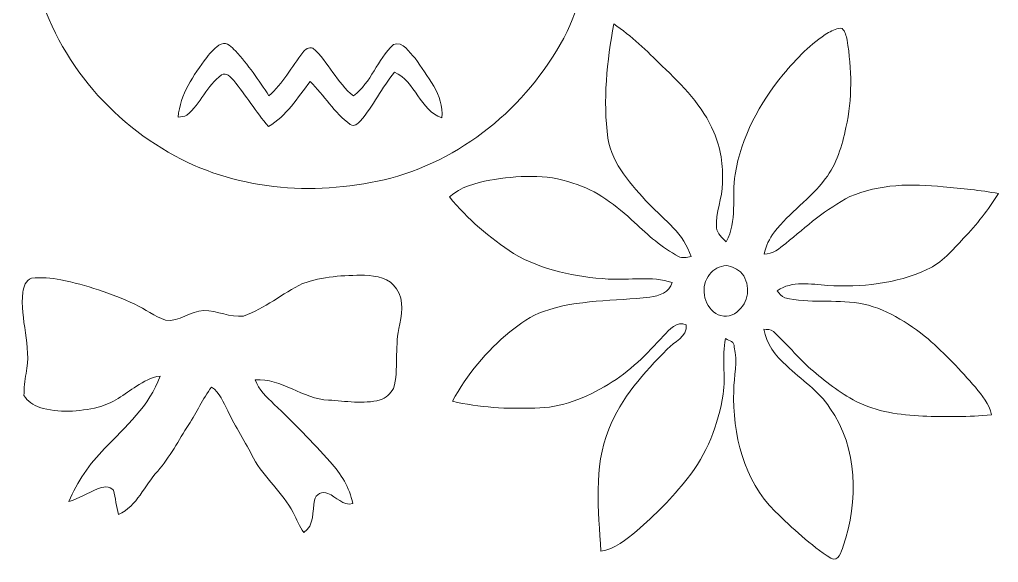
# Model space of a CAD drawing. Header units: centimetres. Extents: x -12.8 to 12.8, y -16.2 to 16.1.
# Drawn here: x -12.12 to 12.82, y -16.18 to -2.37 of the extents above; entities that cross this region are included whole.
import ezdxf

# ---------------------------------------------------------------- set-up
doc = ezdxf.new("R2010")
doc.units = ezdxf.units.CM
doc.header["$MEASUREMENT"] = 0
doc.layers.add('Layer 1', color=7, linetype='Continuous')

msp = doc.modelspace()

# ---------------------------------------------------------------- linework, layer by layer
at = {"layer": 'Layer 1', "color": 250, "lineweight": 9}
for points, knots in [([(-5.86863, 7.85456), (-5.28267, 7.98156), (-4.6766, 8.02495), (-4.08005, 7.95193), (-4.08005, 7.95193), (-3.87615, 7.92371), (-3.61333, 7.93429), (-3.48668, 7.73532), (-3.48668, 7.73532), (-3.37626, 7.41253), (-3.47468, 7.03894), (-3.31911, 6.73343), (-3.31911, 6.73343), (-2.96139, 6.56975), (-2.55817, 6.52036), (-2.18916, 6.37995), (-2.18916, 6.37995), (-1.06063, 5.97285), (-0.03298, 5.29445), (0.79604, 4.42874), (0.79604, 4.42874), (1.39047, 3.85265), (1.82651, 3.12452), (2.10026, 2.34594), (2.10026, 2.34594), (2.35708, 1.53949), (2.47068, 0.69035), (2.45586, -0.15561), (2.45586, -0.15561), (2.45375, -1.02979), (2.18634, -1.87928), (1.82933, -2.66915), (1.82933, -2.66915), (0.93363, -4.45738), (-0.7202, -5.87872), (-2.66083, -6.40048), (-2.66083, -6.40048), (-4.47904, -6.86403), (-6.49658, -6.74127), (-8.16204, -5.83427), (-8.16204, -5.83427), (-9.96333, -4.86237), (-11.3762, -3.10307), (-11.75438, -1.07177), (-11.75438, -1.07177), (-11.93782, -0.1863), (-11.84892, 0.73092), (-11.6556, 1.60652), (-11.6556, 1.60652), (-11.45593, 2.50539), (-11.04671, 3.34959), (-10.49461, 4.08372), (-10.49461, 4.08372), (-9.45885, 5.35019), (-7.98848, 6.2459), (-6.39604, 6.61349), (-6.39604, 6.61349), (-6.2775, 6.65547), (-6.08418, 6.66535), (-6.03797, 6.81069), (-6.03797, 6.81069), (-5.99105, 7.15994), (-5.99563, 7.52119), (-5.86863, 7.85456), (-5.86863, 7.85456), (-5.86863, 7.85456), (-5.86863, 7.85456), (-5.86863, 7.85456)], [0, 0, 0, 0, 0.05555556, 0.05555556, 0.05555556, 0.05555556, 0.11111111, 0.11111111, 0.11111111, 0.11111111, 0.16666667, 0.16666667, 0.16666667, 0.16666667, 0.22222222, 0.22222222, 0.22222222, 0.22222222, 0.27777778, 0.27777778, 0.27777778, 0.27777778, 0.33333333, 0.33333333, 0.33333333, 0.33333333, 0.38888889, 0.38888889, 0.38888889, 0.38888889, 0.44444444, 0.44444444, 0.44444444, 0.44444444, 0.5, 0.5, 0.5, 0.5, 0.55555556, 0.55555556, 0.55555556, 0.55555556, 0.61111111, 0.61111111, 0.61111111, 0.61111111, 0.66666667, 0.66666667, 0.66666667, 0.66666667, 0.72222222, 0.72222222, 0.72222222, 0.72222222, 0.77777778, 0.77777778, 0.77777778, 0.77777778, 0.83333333, 0.83333333, 0.83333333, 0.83333333, 0.88888889, 0.88888889, 0.88888889, 0.88888889, 1, 1, 1, 1]), ([(3.01607, -2.47019), (3.46728, -2.78134), (3.86204, -3.16304), (4.24974, -3.54757), (4.24974, -3.54757), (4.76656, -4.03969), (5.28902, -4.56251), (5.5656, -5.23243), (5.5656, -5.23243), (5.75081, -5.63248), (5.8069, -6.08192), (5.78926, -6.51937), (5.78926, -6.51937), (5.78503, -6.90954), (5.61146, -7.27608), (5.63192, -7.66907), (5.63192, -7.66907), (5.66438, -7.81336), (5.77621, -7.92307), (5.88063, -8.0215), (5.88063, -8.0215), (6.17732, -7.50397), (6.01927, -6.87003), (6.11064, -6.30559), (6.11064, -6.30559), (6.26445, -5.3619), (6.73647, -4.49725), (7.33407, -3.76206), (7.33407, -3.76206), (7.67133, -3.36024), (8.03787, -2.96901), (8.49118, -2.69667), (8.49118, -2.69667), (8.59455, -2.63987), (8.70955, -2.56755), (8.83373, -2.59225), (8.83373, -2.59225), (8.91311, -2.66915), (8.94274, -2.78098), (8.9625, -2.88682), (8.9625, -2.88682), (9.08244, -3.62271), (9.09796, -4.38436), (8.93357, -5.11461), (8.93357, -5.11461), (8.83126, -5.57392), (8.70038, -6.04559), (8.40652, -6.42306), (8.40652, -6.42306), (8.0301, -6.92506), (7.49459, -7.27784), (7.11112, -7.77279), (7.11112, -7.77279), (6.97883, -7.93648), (6.89381, -8.13086), (6.84689, -8.33476), (6.84689, -8.33476), (7.06843, -8.34923), (7.23635, -8.18907), (7.40145, -8.06383), (7.40145, -8.06383), (7.91757, -7.63274), (8.4291, -7.18153), (9.03199, -6.8732), (9.03199, -6.8732), (9.77777, -6.54689), (10.61491, -6.54089), (11.41148, -6.62026), (11.41148, -6.62026), (11.88067, -6.67036), (12.3534, -6.70422), (12.81695, -6.797), (12.81695, -6.797), (12.56436, -7.20728), (12.25956, -7.58335), (11.92795, -7.93224), (11.92795, -7.93224), (11.6489, -8.23034), (11.37797, -8.56019), (10.9952, -8.72882), (10.9952, -8.72882), (10.21133, -9.095), (9.32057, -9.18284), (8.46578, -9.1338), (8.46578, -9.1338), (8.03787, -9.10064), (7.55985, -9.00469), (7.18414, -9.26751), (7.18414, -9.26751), (7.24129, -9.33171), (7.28821, -9.4185), (7.37605, -9.44601), (7.37605, -9.44601), (7.99271, -9.60159), (8.63723, -9.48447), (9.26095, -9.58395), (9.26095, -9.58395), (9.92734, -9.69719), (10.50837, -10.0789), (11.02448, -10.49553), (11.02448, -10.49553), (11.45734, -10.873), (11.85351, -11.29139), (12.22957, -11.72496), (12.22957, -11.72496), (12.39785, -11.93803), (12.58976, -12.15217), (12.64162, -12.4284), (12.64162, -12.4284), (12.05847, -12.48202), (11.4718, -12.47426), (10.8876, -12.46156), (10.8876, -12.46156), (10.30799, -12.42981), (9.71427, -12.3529), (9.19145, -12.08408), (9.19145, -12.08408), (8.77094, -11.86466), (8.39593, -11.56832), (8.03751, -11.26105), (8.03751, -11.26105), (7.69497, -10.9686), (7.42509, -10.60171), (7.08395, -10.3082), (7.08395, -10.3082), (7.01763, -10.24929), (6.92238, -10.25775), (6.84089, -10.24364), (6.84089, -10.24364), (6.90263, -10.61759), (7.13899, -10.93085), (7.41839, -11.17462), (7.41839, -11.17462), (7.78563, -11.53552), (8.24495, -11.81174), (8.52576, -12.25412), (8.52576, -12.25412), (9.23907, -13.26942), (9.25318, -14.63044), (8.86407, -15.77273), (8.86407, -15.77273), (8.81645, -15.90044), (8.74448, -16.18442), (8.54939, -16.07577), (8.54939, -16.07577), (8.02517, -15.74592), (7.57326, -15.31377), (7.12805, -14.8869), (7.12805, -14.8869), (6.32478, -14.09245), (6.04044, -12.91523), (6.07395, -11.81597), (6.07395, -11.81597), (6.08101, -11.44697), (6.17661, -11.06808), (6.08912, -10.70402), (6.08912, -10.70402), (6.10006, -10.55973), (5.96, -10.53821), (5.86828, -10.48847), (5.86828, -10.48847), (5.76457, -10.95378), (5.87075, -11.4325), (5.80549, -11.90099), (5.80549, -11.90099), (5.67955, -12.67746), (5.38745, -13.43769), (4.89179, -14.05505), (4.89179, -14.05505), (4.5055, -14.53554), (4.07688, -14.98357), (3.60274, -15.37832), (3.60274, -15.37832), (3.33393, -15.6034), (3.051, -15.85069), (2.68799, -15.89408), (2.68799, -15.89408), (2.63437, -14.86256), (2.49537, -13.7746), (2.88943, -12.7907), (2.88943, -12.7907), (3.20657, -11.99907), (3.78513, -11.35278), (4.38168, -10.75905), (4.38168, -10.75905), (4.55454, -10.56255), (4.89497, -10.4472), (4.86533, -10.13322), (4.86533, -10.13322), (4.61627, -10.02351), (4.44341, -10.26022), (4.28466, -10.41333), (4.28466, -10.41333), (3.87085, -10.88217), (3.41859, -11.32985), (2.87778, -11.65123), (2.87778, -11.65123), (2.31757, -11.9973), (1.67834, -12.25483), (1.01159, -12.25483), (1.01159, -12.25483), (0.30745, -12.27847), (-0.40658, -12.24601), (-1.09343, -12.08056), (-1.09343, -12.08056), (-0.72584, -11.40463), (-0.2196, -10.8035), (0.37095, -10.31102), (0.37095, -10.31102), (0.63659, -10.10888), (0.90787, -9.89933), (1.23031, -9.79667), (1.23031, -9.79667), (2.09779, -9.48341), (3.03689, -9.54091), (3.93894, -9.42802), (3.93894, -9.42802), (4.16966, -9.40333), (4.44165, -9.31443), (4.50762, -9.05902), (4.50762, -9.05902), (3.97986, -8.88862), (3.42142, -9.0001), (2.87955, -8.97047), (2.87955, -8.97047), (2.04311, -8.92567), (1.19821, -8.73905), (0.46408, -8.32383), (0.46408, -8.32383), (-0.13882, -7.91778), (-0.70961, -7.44858), (-1.16611, -6.87991), (-1.16611, -6.87991), (-0.88812, -6.61885), (-0.50253, -6.52537), (-0.13847, -6.45446), (-0.13847, -6.45446), (0.55862, -6.33557), (1.29664, -6.28865), (1.97432, -6.52607), (1.97432, -6.52607), (2.58004, -6.7081), (3.0898, -7.1071), (3.5463, -7.53184), (3.5463, -7.53184), (3.89167, -7.85252), (4.24409, -8.17354), (4.66531, -8.39262), (4.66531, -8.39262), (4.76585, -8.44977), (4.88227, -8.42049), (4.9874, -8.39615), (4.9874, -8.39615), (4.81489, -7.82817), (4.31218, -7.46411), (3.91354, -7.05947), (3.91354, -7.05947), (3.47186, -6.57581), (2.97903, -6.06217), (2.87002, -5.38766), (2.87002, -5.38766), (2.73562, -4.41611), (2.84992, -3.43045), (3.01607, -2.47019), (3.01607, -2.47019), (3.01607, -2.47019), (3.01607, -2.47019), (3.01607, -2.47019)], [0, 0, 0, 0, 0.01470588, 0.01470588, 0.01470588, 0.01470588, 0.02941176, 0.02941176, 0.02941176, 0.02941176, 0.04411765, 0.04411765, 0.04411765, 0.04411765, 0.05882353, 0.05882353, 0.05882353, 0.05882353, 0.07352941, 0.07352941, 0.07352941, 0.07352941, 0.08823529, 0.08823529, 0.08823529, 0.08823529, 0.10294118, 0.10294118, 0.10294118, 0.10294118, 0.11764706, 0.11764706, 0.11764706, 0.11764706, 0.13235294, 0.13235294, 0.13235294, 0.13235294, 0.14705882, 0.14705882, 0.14705882, 0.14705882, 0.16176471, 0.16176471, 0.16176471, 0.16176471, 0.17647059, 0.17647059, 0.17647059, 0.17647059, 0.19117647, 0.19117647, 0.19117647, 0.19117647, 0.20588235, 0.20588235, 0.20588235, 0.20588235, 0.22058824, 0.22058824, 0.22058824, 0.22058824, 0.23529412, 0.23529412, 0.23529412, 0.23529412, 0.25, 0.25, 0.25, 0.25, 0.26470588, 0.26470588, 0.26470588, 0.26470588, 0.27941176, 0.27941176, 0.27941176, 0.27941176, 0.29411765, 0.29411765, 0.29411765, 0.29411765, 0.30882353, 0.30882353, 0.30882353, 0.30882353, 0.32352941, 0.32352941, 0.32352941, 0.32352941, 0.33823529, 0.33823529, 0.33823529, 0.33823529, 0.35294118, 0.35294118, 0.35294118, 0.35294118, 0.36764706, 0.36764706, 0.36764706, 0.36764706, 0.38235294, 0.38235294, 0.38235294, 0.38235294, 0.39705882, 0.39705882, 0.39705882, 0.39705882, 0.41176471, 0.41176471, 0.41176471, 0.41176471, 0.42647059, 0.42647059, 0.42647059, 0.42647059, 0.44117647, 0.44117647, 0.44117647, 0.44117647, 0.45588235, 0.45588235, 0.45588235, 0.45588235, 0.47058824, 0.47058824, 0.47058824, 0.47058824, 0.48529412, 0.48529412, 0.48529412, 0.48529412, 0.5, 0.5, 0.5, 0.5, 0.51470588, 0.51470588, 0.51470588, 0.51470588, 0.52941176, 0.52941176, 0.52941176, 0.52941176, 0.54411765, 0.54411765, 0.54411765, 0.54411765, 0.55882353, 0.55882353, 0.55882353, 0.55882353, 0.57352941, 0.57352941, 0.57352941, 0.57352941, 0.58823529, 0.58823529, 0.58823529, 0.58823529, 0.60294118, 0.60294118, 0.60294118, 0.60294118, 0.61764706, 0.61764706, 0.61764706, 0.61764706, 0.63235294, 0.63235294, 0.63235294, 0.63235294, 0.64705882, 0.64705882, 0.64705882, 0.64705882, 0.66176471, 0.66176471, 0.66176471, 0.66176471, 0.67647059, 0.67647059, 0.67647059, 0.67647059, 0.69117647, 0.69117647, 0.69117647, 0.69117647, 0.70588235, 0.70588235, 0.70588235, 0.70588235, 0.72058824, 0.72058824, 0.72058824, 0.72058824, 0.73529412, 0.73529412, 0.73529412, 0.73529412, 0.75, 0.75, 0.75, 0.75, 0.76470588, 0.76470588, 0.76470588, 0.76470588, 0.77941176, 0.77941176, 0.77941176, 0.77941176, 0.79411765, 0.79411765, 0.79411765, 0.79411765, 0.80882353, 0.80882353, 0.80882353, 0.80882353, 0.82352941, 0.82352941, 0.82352941, 0.82352941, 0.83823529, 0.83823529, 0.83823529, 0.83823529, 0.85294118, 0.85294118, 0.85294118, 0.85294118, 0.86764706, 0.86764706, 0.86764706, 0.86764706, 0.88235294, 0.88235294, 0.88235294, 0.88235294, 0.89705882, 0.89705882, 0.89705882, 0.89705882, 0.91176471, 0.91176471, 0.91176471, 0.91176471, 0.92647059, 0.92647059, 0.92647059, 0.92647059, 0.94117647, 0.94117647, 0.94117647, 0.94117647, 0.95588235, 0.95588235, 0.95588235, 0.95588235, 0.97058824, 0.97058824, 0.97058824, 0.97058824, 1, 1, 1, 1]), ([(-6.98447, -2.98842), (-7.13405, -3.06638), (-7.24447, -3.20114), (-7.34924, -3.3299), (-7.34924, -3.3299), (-7.68791, -3.78075), (-8.03257, -4.26618), (-8.07702, -4.84897), (-8.07702, -4.84897), (-8.00259, -4.83591), (-7.92074, -4.83909), (-7.85372, -4.79958), (-7.85372, -4.79958), (-7.50693, -4.50642), (-7.34818, -4.04075), (-6.97389, -3.77582), (-6.97389, -3.77582), (-6.85112, -3.70138), (-6.73647, -3.82697), (-6.66344, -3.91375), (-6.66344, -3.91375), (-6.35723, -4.29581), (-6.09441, -4.71173), (-5.78009, -5.08815), (-5.78009, -5.08815), (-5.32042, -4.82392), (-5.03396, -4.3512), (-4.7154, -3.94339), (-4.7154, -3.94339), (-4.36192, -4.29546), (-4.10016, -4.73855), (-3.69235, -5.03488), (-3.69235, -5.03488), (-3.59922, -5.09944), (-3.50079, -5.01583), (-3.44011, -4.94739), (-3.44011, -4.94739), (-3.10039, -4.56886), (-2.89084, -4.09543), (-2.56593, -3.70526), (-2.56593, -3.70526), (-2.02547, -3.93457), (-1.92599, -4.68457), (-1.35837, -4.8666), (-1.35837, -4.8666), (-1.30651, -4.27535), (-1.74184, -3.80792), (-2.04241, -3.34966), (-2.04241, -3.34966), (-2.19022, -3.20008), (-2.34474, -2.90516), (-2.59521, -3.00394), (-2.59521, -3.00394), (-3.00126, -3.38458), (-3.16318, -3.96279), (-3.61015, -4.31027), (-3.61015, -4.31027), (-4.0356, -3.9769), (-4.24656, -3.44844), (-4.64626, -3.09143), (-4.64626, -3.09143), (-4.74574, -3.05968), (-4.84382, -3.12459), (-4.90273, -3.20044), (-4.90273, -3.20044), (-5.18636, -3.57156), (-5.40861, -3.9963), (-5.76492, -4.3071), (-5.76492, -4.3071), (-6.02492, -3.90846), (-6.29514, -3.51264), (-6.61864, -3.16198), (-6.61864, -3.16198), (-6.71989, -3.07132), (-6.82396, -2.92809), (-6.98447, -2.98842)], [0, 0, 0, 0, 0.05, 0.05, 0.05, 0.05, 0.1, 0.1, 0.1, 0.1, 0.15, 0.15, 0.15, 0.15, 0.2, 0.2, 0.2, 0.2, 0.25, 0.25, 0.25, 0.25, 0.3, 0.3, 0.3, 0.3, 0.35, 0.35, 0.35, 0.35, 0.4, 0.4, 0.4, 0.4, 0.45, 0.45, 0.45, 0.45, 0.5, 0.5, 0.5, 0.5, 0.55, 0.55, 0.55, 0.55, 0.6, 0.6, 0.6, 0.6, 0.65, 0.65, 0.65, 0.65, 0.7, 0.7, 0.7, 0.7, 0.75, 0.75, 0.75, 0.75, 0.8, 0.8, 0.8, 0.8, 0.85, 0.85, 0.85, 0.85, 0.9, 0.9, 0.9, 0.9, 1, 1, 1, 1]), ([(5.82066, -8.63357), (5.65908, -8.66496), (5.50633, -8.76127), (5.42167, -8.90415), (5.42167, -8.90415), (5.20823, -9.21882), (5.33523, -9.71342), (5.67849, -9.88064), (5.67849, -9.88064), (5.85699, -9.95437), (6.08065, -9.91133), (6.2066, -9.76069), (6.2066, -9.76069), (6.486, -9.52362), (6.50328, -9.03997), (6.24293, -8.78667), (6.24293, -8.78667), (6.12087, -8.70236), (5.97623, -8.60675), (5.82066, -8.63357)], [0, 0, 0, 0, 0.16666667, 0.16666667, 0.16666667, 0.16666667, 0.33333333, 0.33333333, 0.33333333, 0.33333333, 0.5, 0.5, 0.5, 0.5, 0.66666667, 0.66666667, 0.66666667, 0.66666667, 1, 1, 1, 1]), ([(-4.91049, -9.08794), (-4.40637, -8.90626), (-3.86098, -8.87204), (-3.32934, -8.8724), (-3.32934, -8.8724), (-3.03477, -8.89709), (-2.68164, -8.93378), (-2.51936, -9.22235), (-2.51936, -9.22235), (-2.30135, -9.51516), (-2.38989, -9.90427), (-2.45516, -10.23377), (-2.45516, -10.23377), (-2.56381, -10.73542), (-2.45622, -11.26141), (-2.59027, -11.75847), (-2.59027, -11.75847), (-2.67212, -11.88477), (-2.78395, -12.0093), (-2.93564, -12.0481), (-2.93564, -12.0481), (-3.36568, -12.1624), (-3.81335, -12.07421), (-4.24833, -12.05198), (-4.24833, -12.05198), (-4.90696, -12.02905), (-5.44142, -11.49248), (-6.11276, -11.53587), (-6.11276, -11.53587), (-6.03268, -11.79481), (-5.81572, -11.97331), (-5.63298, -12.16099), (-5.63298, -12.16099), (-5.13662, -12.62842), (-4.65861, -13.11596), (-4.20388, -13.62431), (-4.20388, -13.62431), (-3.92765, -13.92417), (-3.71105, -14.28154), (-3.63097, -14.68512), (-3.63097, -14.68512), (-3.88285, -14.7592), (-4.04513, -14.50202), (-4.26455, -14.43112), (-4.26455, -14.43112), (-4.40602, -14.34962), (-4.58064, -14.45299), (-4.60287, -14.6008), (-4.60287, -14.6008), (-4.66284, -14.88197), (-4.60393, -15.2425), (-4.87803, -15.42665), (-4.87803, -15.42665), (-4.99128, -15.27002), (-5.06042, -15.08693), (-5.14756, -14.91618), (-5.14756, -14.91618), (-5.41602, -14.40607), (-5.88239, -14.03706), (-6.15756, -13.53083), (-6.15756, -13.53083), (-6.37028, -13.12443), (-6.61405, -12.73531), (-6.81584, -12.32327), (-6.81584, -12.32327), (-6.93261, -12.1109), (-7.01481, -11.86113), (-7.22507, -11.72072), (-7.22507, -11.72072), (-7.45543, -12.01741), (-7.60324, -12.3656), (-7.80997, -12.67781), (-7.80997, -12.67781), (-8.06609, -13.07715), (-8.28693, -13.50225), (-8.59913, -13.86279), (-8.59913, -13.86279), (-8.94027, -14.22439), (-9.11631, -14.75003), (-9.5975, -14.96663), (-9.5975, -14.96663), (-9.6617, -14.7652), (-9.66276, -14.54753), (-9.72873, -14.34821), (-9.72873, -14.34821), (-9.81833, -14.22509), (-10.00566, -14.26037), (-10.1316, -14.308), (-10.1316, -14.308), (-10.37502, -14.41736), (-10.60397, -14.55953), (-10.86185, -14.63678), (-10.86185, -14.63678), (-10.64842, -14.13478), (-10.34327, -13.66876), (-9.95063, -13.28812), (-9.95063, -13.28812), (-9.41828, -12.72896), (-8.8041, -12.19733), (-8.53987, -11.44732), (-8.53987, -11.44732), (-8.76529, -11.45261), (-8.95403, -11.58773), (-9.13924, -11.70062), (-9.13924, -11.70062), (-9.45215, -11.89782), (-9.7506, -12.14441), (-10.11784, -12.23366), (-10.11784, -12.23366), (-10.6015, -12.34902), (-11.12326, -12.38359), (-11.6041, -12.23719), (-11.6041, -12.23719), (-11.76496, -12.18251), (-11.92124, -12.0862), (-12.00556, -11.93451), (-12.00556, -11.93451), (-12.00415, -11.74471), (-11.9858, -11.55739), (-11.95193, -11.37183), (-11.95193, -11.37183), (-11.80306, -10.67897), (-12.11774, -9.99599), (-12.03272, -9.30173), (-12.03272, -9.30173), (-12.00732, -9.17261), (-11.96605, -8.99269), (-11.81753, -8.95212), (-11.81753, -8.95212), (-11.56776, -8.92531), (-11.31305, -8.93695), (-11.06682, -8.98811), (-11.06682, -8.98811), (-10.41876, -9.12428), (-9.78553, -9.33171), (-9.1851, -9.61147), (-9.1851, -9.61147), (-8.91558, -9.73282), (-8.67886, -9.91944), (-8.3977, -10.01716), (-8.3977, -10.01716), (-8.0488, -10.0736), (-7.7694, -9.77727), (-7.42509, -9.77515), (-7.42509, -9.77515), (-7.0836, -9.76986), (-6.75411, -9.95966), (-6.4105, -9.91203), (-6.4105, -9.91203), (-5.86863, -9.72012), (-5.42308, -9.33806), (-4.91049, -9.08794)], [0, 0, 0, 0, 0.02564103, 0.02564103, 0.02564103, 0.02564103, 0.05128205, 0.05128205, 0.05128205, 0.05128205, 0.07692308, 0.07692308, 0.07692308, 0.07692308, 0.1025641, 0.1025641, 0.1025641, 0.1025641, 0.12820513, 0.12820513, 0.12820513, 0.12820513, 0.15384615, 0.15384615, 0.15384615, 0.15384615, 0.17948718, 0.17948718, 0.17948718, 0.17948718, 0.20512821, 0.20512821, 0.20512821, 0.20512821, 0.23076923, 0.23076923, 0.23076923, 0.23076923, 0.25641026, 0.25641026, 0.25641026, 0.25641026, 0.28205128, 0.28205128, 0.28205128, 0.28205128, 0.30769231, 0.30769231, 0.30769231, 0.30769231, 0.33333333, 0.33333333, 0.33333333, 0.33333333, 0.35897436, 0.35897436, 0.35897436, 0.35897436, 0.38461538, 0.38461538, 0.38461538, 0.38461538, 0.41025641, 0.41025641, 0.41025641, 0.41025641, 0.43589744, 0.43589744, 0.43589744, 0.43589744, 0.46153846, 0.46153846, 0.46153846, 0.46153846, 0.48717949, 0.48717949, 0.48717949, 0.48717949, 0.51282051, 0.51282051, 0.51282051, 0.51282051, 0.53846154, 0.53846154, 0.53846154, 0.53846154, 0.56410256, 0.56410256, 0.56410256, 0.56410256, 0.58974359, 0.58974359, 0.58974359, 0.58974359, 0.61538462, 0.61538462, 0.61538462, 0.61538462, 0.64102564, 0.64102564, 0.64102564, 0.64102564, 0.66666667, 0.66666667, 0.66666667, 0.66666667, 0.69230769, 0.69230769, 0.69230769, 0.69230769, 0.71794872, 0.71794872, 0.71794872, 0.71794872, 0.74358974, 0.74358974, 0.74358974, 0.74358974, 0.76923077, 0.76923077, 0.76923077, 0.76923077, 0.79487179, 0.79487179, 0.79487179, 0.79487179, 0.82051282, 0.82051282, 0.82051282, 0.82051282, 0.84615385, 0.84615385, 0.84615385, 0.84615385, 0.87179487, 0.87179487, 0.87179487, 0.87179487, 0.8974359, 0.8974359, 0.8974359, 0.8974359, 0.92307692, 0.92307692, 0.92307692, 0.92307692, 0.94871795, 0.94871795, 0.94871795, 0.94871795, 1, 1, 1, 1])]:
    msp.add_open_spline(points, degree=3, knots=knots, dxfattribs=at)

doc.saveas('drawing.dxf')
